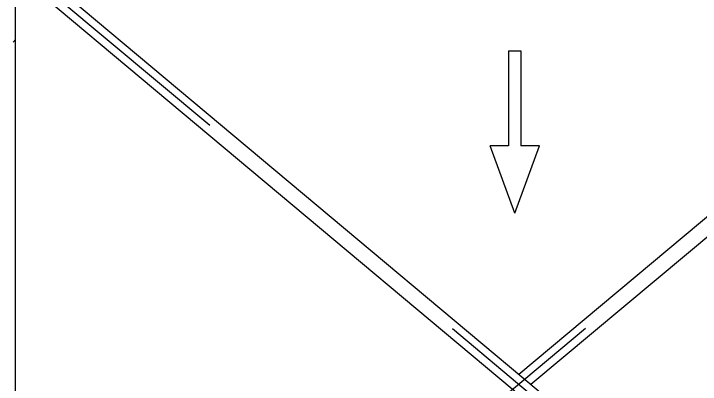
# Model space of a CAD drawing. Header units: millimetres. Extents: x 150209.93 to 150215.05, y 136675.65 to 136679.93.
# Drawn here: x 150213.6292 to 150213.8461, y 136676.3187 to 136676.4358 of the extents above; entities that cross this region are included whole.
import ezdxf

# ---------------------------------------------------------------- set-up
doc = ezdxf.new("R2010")
doc.units = ezdxf.units.MM
doc.header["$LTSCALE"] = 0.25
doc.linetypes.add('CENTER', pattern=[50.8, 31.75, -6.35, 6.35, -6.35])
doc.linetypes.add('XKITLINE00', pattern=[0])

# ---------------------------------------------------------------- blocks, each defined once
blk = doc.blocks.new('çatıı')
at = {"color": 8, "linetype": 'CENTER'}
for p, q in [((25173.6, 4170.3), (23430, 2710.3)), ((23430, 4170.3), (25173.6, 2710.3))]:
    blk.add_line(p, q, dxfattribs=at)
at = {"color": 8, "linetype": 'XKITLINE00'}
for p, q in [((24301.8, 3456.2), (25130.4, 4150)), ((24320.8, 3440.3), (25162.2, 4144.8)), ((23506.2, 4122.4), (25161.5, 2736.3)), ((23506.2, 4095.6), (23506.2, 3985.7)), ((23506.2, 4090.6), (25130.7, 2730.3)), ((23502.9, 3980.7), (23504.7, 3982.4)), ((23505.8, 3984), (23504.7, 3982.4)), ((23505.8, 3984), (23504.7, 3982.4)), ((23506.2, 3985.7), (23505.8, 3984)), ((23506.2, 3985.7), (23505.8, 3984)), ((23506.2, 3985.7), (23506.2, 2783.1))]:
    blk.add_line(p, q, dxfattribs=at)
at = {"color": 1}
for p, q in [((24285.5, 3966.7), (24285.5, 3817)), ((24285.5, 3966.7), (24304.8, 3966.7)), ((24304.8, 3966.7), (24304.8, 3817)), ((24295.2, 3710.5), (24256.2, 3817)), ((24285.5, 3817), (24256.2, 3817)), ((24295.2, 3710.5), (24334.1, 3817)), ((24334.1, 3817), (24304.8, 3817))]:
    blk.add_line(p, q, dxfattribs=at)

msp = doc.modelspace()

# ---------------------------------------------------------------- block references
at = {"xscale": 0.0002000170049888334, "yscale": 0.0002000170049888334, "zscale": 0.0002000170049888334}
msp.add_blockref('çatıı', (150208.92807, 136675.63059), dxfattribs=at)

doc.saveas('drawing.dxf')
